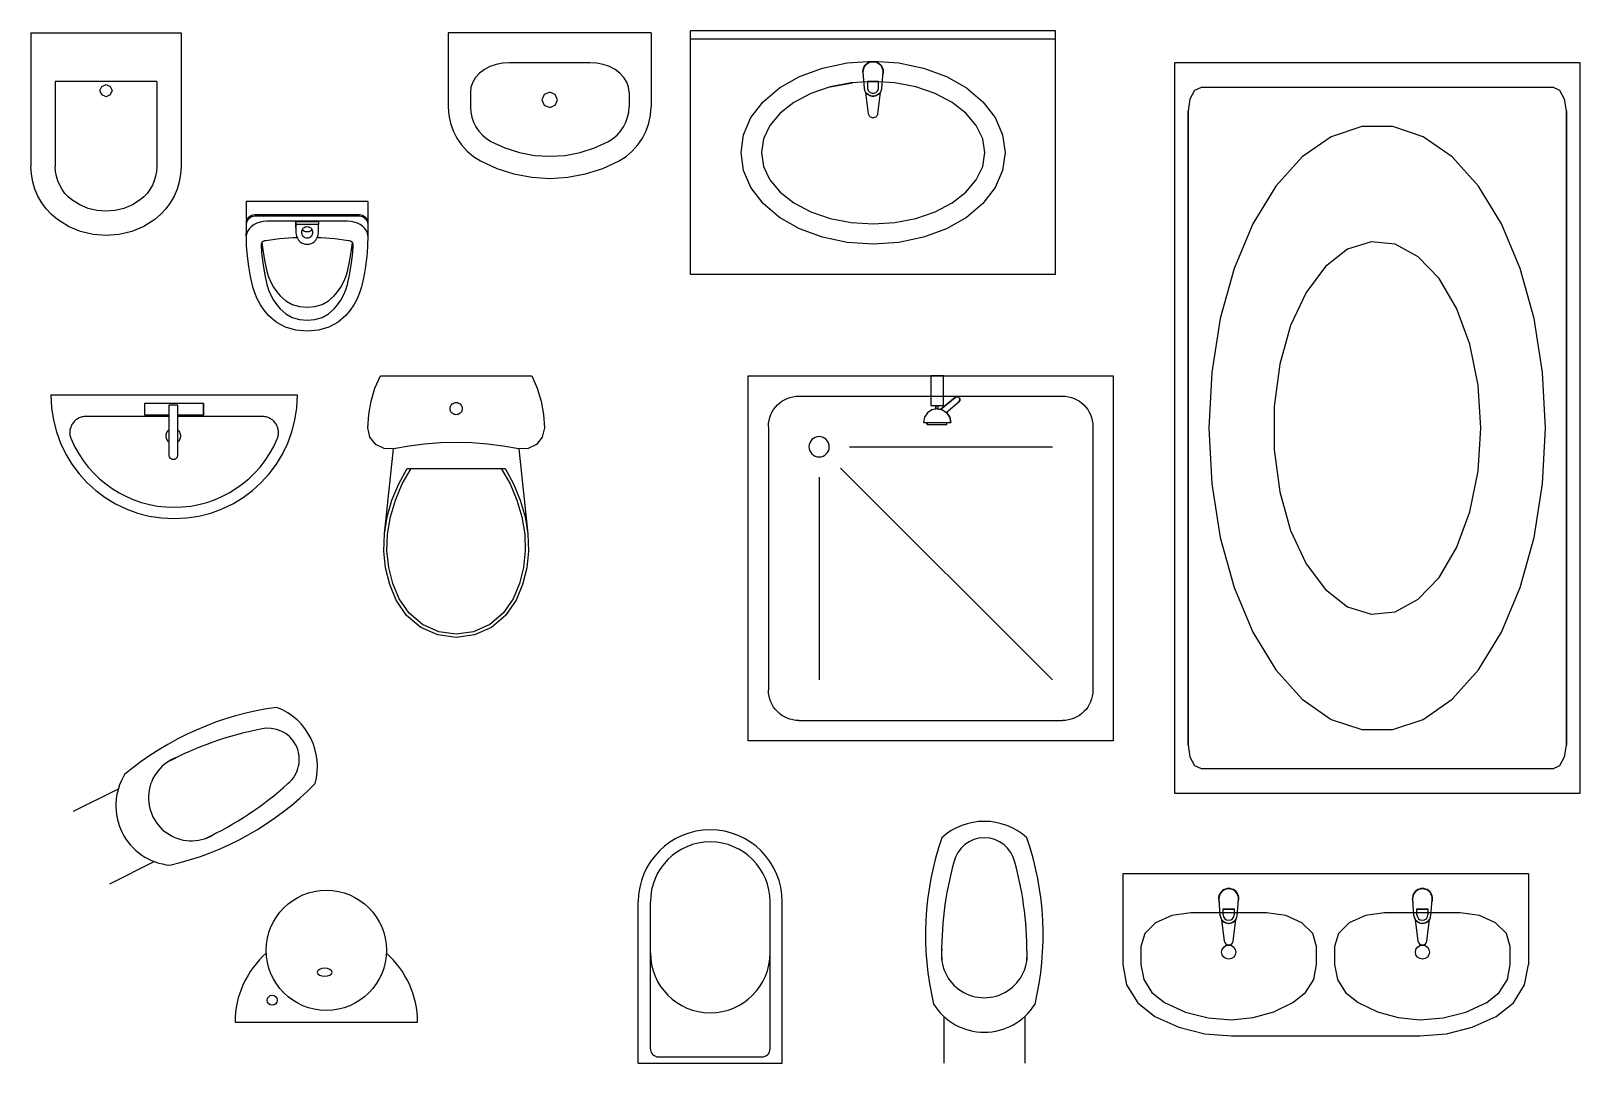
# Model space of a CAD drawing. Header units: millimetres. Extents: x -4763 to 645, y -25 to 217.
# Drawn here: x -56.376 to -52.557, y 18.131 to 20.675 of the extents above; entities that cross this region are included whole.
import ezdxf

# ---------------------------------------------------------------- set-up
doc = ezdxf.new("R2010")
doc.units = ezdxf.units.MM
doc.header["$LTSCALE"] = 0.5
doc.linetypes.add('DASHED', pattern=[15, 12, -3])
doc.layers.add('MEBEL', color=7, linetype='DASHED')

msp = doc.modelspace()

# ---------------------------------------------------------------- linework, layer by layer
at = {"layer": 'MEBEL', "linetype": 'ByBlock'}
for p, q in [((-56.37584, 20.67047), (-56.37584, 20.34047)), ((-56.37584, 20.67047), (-56.00577, 20.67047)), ((-56.00577, 20.67047), (-56.00577, 20.34047)), ((-55.34689, 20.67047), (-55.34689, 20.48785)), ((-54.84689, 20.67047), (-55.34689, 20.67047)), ((-54.84689, 20.67047), (-54.84689, 20.48785)), ((-55.24423, 20.58717), (-55.25803, 20.57992)), ((-55.22896, 20.59251), (-55.24423, 20.58717)), ((-55.21269, 20.59578), (-55.22896, 20.59251)), ((-55.19591, 20.59688), (-55.21269, 20.59578)), ((-55.19591, 20.59691), (-55.19591, 20.59688)), ((-54.99787, 20.59688), (-55.19591, 20.59688)), ((-54.99787, 20.59691), (-54.99787, 20.59688)), ((-54.98109, 20.59578), (-54.99787, 20.59688)), ((-54.96482, 20.59251), (-54.98109, 20.59578)), ((-54.94955, 20.58717), (-54.96482, 20.59251)), ((-54.93575, 20.57992), (-54.94955, 20.58717)), ((-56.31582, 20.55047), (-56.31582, 20.34047)), ((-56.06579, 20.55047), (-56.31582, 20.55047)), ((-56.06579, 20.55047), (-56.06579, 20.34047)), ((-55.28672, 20.54917), (-55.29108, 20.53697)), ((-55.2796, 20.56063), (-55.28672, 20.54917)), ((-55.26994, 20.57098), (-55.2796, 20.56063)), ((-55.25803, 20.57992), (-55.26994, 20.57098)), ((-54.92384, 20.57098), (-54.93575, 20.57992)), ((-54.91418, 20.56063), (-54.92384, 20.57098)), ((-54.90706, 20.54917), (-54.91418, 20.56063)), ((-54.9027, 20.53697), (-54.90706, 20.54917)), ((-56.20581, 20.52797), (-56.20141, 20.53857)), ((-56.20141, 20.51736), (-56.20581, 20.52797)), ((-56.20141, 20.53857), (-56.1908, 20.54297)), ((-56.1908, 20.51297), (-56.20141, 20.51736)), ((-56.1908, 20.54297), (-56.1802, 20.53857)), ((-56.1802, 20.51736), (-56.1908, 20.51297)), ((-56.1802, 20.53857), (-56.1758, 20.52797)), ((-56.1758, 20.52797), (-56.1802, 20.51736)), ((-55.29108, 20.53697), (-55.29255, 20.52438)), ((-55.29255, 20.52438), (-55.29255, 20.48785)), ((-55.11034, 20.51881), (-55.11591, 20.50535)), ((-55.09689, 20.52438), (-55.11034, 20.51881)), ((-55.08344, 20.51881), (-55.09689, 20.52438)), ((-55.07787, 20.50535), (-55.08344, 20.51881)), ((-54.90123, 20.52438), (-54.9027, 20.53697)), ((-54.90123, 20.52438), (-54.90123, 20.48785)), ((-55.34689, 20.48785), (-55.34554, 20.46765)), ((-55.29255, 20.48785), (-55.29168, 20.47493)), ((-55.29168, 20.47493), (-55.28909, 20.46223)), ((-55.11591, 20.50535), (-55.11034, 20.4919)), ((-55.11034, 20.4919), (-55.09689, 20.48633)), ((-55.09689, 20.48633), (-55.08344, 20.4919)), ((-55.08344, 20.4919), (-55.07787, 20.50535)), ((-54.90469, 20.46223), (-54.9021, 20.47493)), ((-54.9021, 20.47493), (-54.90123, 20.48785)), ((-54.84824, 20.46765), (-54.84688, 20.48785)), ((-55.34554, 20.46765), (-55.34149, 20.44781)), ((-55.34149, 20.44781), (-55.33482, 20.4287)), ((-55.28909, 20.46223), (-55.28482, 20.44999)), ((-55.28482, 20.44999), (-55.27895, 20.43844)), ((-55.27895, 20.43844), (-55.27159, 20.42777)), ((-54.92219, 20.42777), (-54.91483, 20.43844)), ((-54.91483, 20.43844), (-54.90896, 20.44999)), ((-54.90896, 20.44999), (-54.90469, 20.46223)), ((-54.85896, 20.4287), (-54.85229, 20.44781)), ((-54.85229, 20.44781), (-54.84824, 20.46765)), ((-55.33482, 20.4287), (-55.32565, 20.41064)), ((-55.32565, 20.41064), (-55.31415, 20.39398)), ((-55.27159, 20.42777), (-55.26287, 20.41819)), ((-55.26287, 20.41819), (-55.25295, 20.40986)), ((-55.25295, 20.40986), (-55.242, 20.40293)), ((-55.242, 20.40293), (-55.20772, 20.38701)), ((-54.98606, 20.38701), (-54.95178, 20.40293)), ((-54.95178, 20.40293), (-54.94083, 20.40986)), ((-54.94083, 20.40986), (-54.93091, 20.41819)), ((-54.93091, 20.41819), (-54.92219, 20.42777)), ((-54.87962, 20.39398), (-54.86813, 20.41064)), ((-54.86813, 20.41064), (-54.85896, 20.4287)), ((-55.31415, 20.39398), (-55.30053, 20.379)), ((-55.30053, 20.379), (-55.28502, 20.36598)), ((-55.28502, 20.36598), (-55.26791, 20.35516)), ((-55.20772, 20.38701), (-55.17174, 20.37546)), ((-55.17174, 20.37546), (-55.13461, 20.36846)), ((-55.13461, 20.36846), (-55.09689, 20.36611)), ((-55.09689, 20.36611), (-55.05917, 20.36846)), ((-55.05917, 20.36846), (-55.02204, 20.37546)), ((-55.02204, 20.37546), (-54.98606, 20.38701)), ((-54.92587, 20.35516), (-54.90876, 20.36598)), ((-54.90876, 20.36598), (-54.89325, 20.379)), ((-54.89325, 20.379), (-54.87962, 20.39398)), ((-56.37473, 20.32167), (-56.37582, 20.34047)), ((-56.37147, 20.30313), (-56.37473, 20.32167)), ((-56.31513, 20.32861), (-56.31582, 20.34047)), ((-56.31307, 20.31692), (-56.31513, 20.32861)), ((-56.06648, 20.32861), (-56.06853, 20.31692)), ((-56.06579, 20.34047), (-56.06648, 20.32861)), ((-56.00688, 20.32167), (-56.01013, 20.30313)), ((-56.00579, 20.34047), (-56.00688, 20.32167)), ((-55.26791, 20.35516), (-55.22751, 20.33639)), ((-55.22751, 20.33639), (-55.18511, 20.32278)), ((-55.18511, 20.32278), (-55.14134, 20.31453)), ((-55.05244, 20.31453), (-55.00867, 20.32278)), ((-55.00867, 20.32278), (-54.96626, 20.33639)), ((-54.96626, 20.33639), (-54.92587, 20.35516)), ((-56.36609, 20.28509), (-56.37147, 20.30313)), ((-56.35866, 20.26779), (-56.36609, 20.28509)), ((-56.30968, 20.30554), (-56.31307, 20.31692)), ((-56.30499, 20.29463), (-56.30968, 20.30554)), ((-56.29908, 20.28433), (-56.30499, 20.29463)), ((-56.29201, 20.27479), (-56.29908, 20.28433)), ((-56.08253, 20.28433), (-56.0896, 20.27479)), ((-56.07661, 20.29463), (-56.08253, 20.28433)), ((-56.07193, 20.30554), (-56.07661, 20.29463)), ((-56.06853, 20.31692), (-56.07193, 20.30554)), ((-56.01551, 20.28509), (-56.02294, 20.26779)), ((-56.01013, 20.30313), (-56.01551, 20.28509)), ((-55.14134, 20.31453), (-55.09689, 20.31176)), ((-55.09689, 20.31176), (-55.05244, 20.31453)), ((-56.34928, 20.25147), (-56.35866, 20.26779)), ((-56.33808, 20.23635), (-56.34928, 20.25147)), ((-56.28388, 20.26613), (-56.29201, 20.27479)), ((-56.27481, 20.25847), (-56.28388, 20.26613)), ((-56.25579, 20.24646), (-56.27481, 20.25847)), ((-56.23508, 20.23765), (-56.25579, 20.24646)), ((-56.12582, 20.24646), (-56.14653, 20.23765)), ((-56.1068, 20.25847), (-56.12582, 20.24646)), ((-56.09772, 20.26613), (-56.1068, 20.25847)), ((-56.0896, 20.27479), (-56.09772, 20.26613)), ((-56.03233, 20.25147), (-56.04353, 20.23635)), ((-56.02294, 20.26779), (-56.03233, 20.25147)), ((-55.84492, 20.25457), (-55.84492, 20.21256)), ((-55.54495, 20.25457), (-55.84492, 20.25457)), ((-55.54495, 20.25457), (-55.54495, 20.23152)), ((-56.3252, 20.22262), (-56.33808, 20.23635)), ((-56.31082, 20.21047), (-56.3252, 20.22262)), ((-56.28363, 20.19331), (-56.31082, 20.21047)), ((-56.21323, 20.23227), (-56.23508, 20.23765)), ((-56.1908, 20.23047), (-56.21323, 20.23227)), ((-56.16838, 20.23227), (-56.1908, 20.23047)), ((-56.14653, 20.23765), (-56.16838, 20.23227)), ((-56.07079, 20.21047), (-56.09797, 20.19331)), ((-56.05641, 20.22262), (-56.07079, 20.21047)), ((-56.04353, 20.23635), (-56.05641, 20.22262)), ((-55.84479, 20.21256), (-55.84492, 20.20501)), ((-55.84492, 20.20927), (-55.84492, 20.20501)), ((-55.84492, 20.20501), (-55.84492, 20.17295)), ((-55.84448, 20.20203), (-55.84343, 20.20629)), ((-55.84448, 20.20203), (-55.84343, 20.20629)), ((-55.84343, 20.20629), (-55.84276, 20.20947)), ((-55.84343, 20.20629), (-55.84276, 20.20947)), ((-55.84343, 20.20309), (-55.84276, 20.20627)), ((-55.84276, 20.20947), (-55.83832, 20.21634)), ((-55.84276, 20.20947), (-55.83832, 20.21634)), ((-55.84276, 20.20627), (-55.83832, 20.21314)), ((-55.83832, 20.21634), (-55.83183, 20.22091)), ((-55.83832, 20.21634), (-55.83183, 20.22091)), ((-55.83832, 20.21314), (-55.83183, 20.21771)), ((-55.83183, 20.22091), (-55.82422, 20.22251)), ((-55.83183, 20.22091), (-55.82422, 20.22251)), ((-55.83183, 20.21771), (-55.82422, 20.21931)), ((-55.82422, 20.22251), (-55.56564, 20.22251)), ((-55.82422, 20.22251), (-55.56564, 20.22251)), ((-55.82422, 20.21931), (-55.56564, 20.21931)), ((-55.81096, 20.20408), (-55.81873, 20.20143)), ((-55.80273, 20.2057), (-55.81096, 20.20408)), ((-55.79426, 20.20624), (-55.80273, 20.2057)), ((-55.59553, 20.20624), (-55.79426, 20.20624)), ((-55.72257, 20.19077), (-55.72257, 20.20508)), ((-55.72257, 20.20508), (-55.66722, 20.20508)), ((-55.72257, 20.20508), (-55.72257, 20.19837)), ((-55.66722, 20.20508), (-55.66722, 20.19837)), ((-55.58707, 20.20569), (-55.59553, 20.20624)), ((-55.57884, 20.20407), (-55.58707, 20.20569)), ((-55.57108, 20.20142), (-55.57884, 20.20407)), ((-55.56564, 20.22251), (-55.55803, 20.22091)), ((-55.56564, 20.22251), (-55.55803, 20.22091)), ((-55.56564, 20.21931), (-55.55803, 20.21771)), ((-55.55803, 20.22091), (-55.55154, 20.21634)), ((-55.55803, 20.22091), (-55.55154, 20.21634)), ((-55.55803, 20.21771), (-55.55154, 20.21314)), ((-55.55154, 20.21634), (-55.54711, 20.20947)), ((-55.55154, 20.21634), (-55.54711, 20.20947)), ((-55.55154, 20.21314), (-55.54711, 20.20627)), ((-55.54711, 20.20947), (-55.54643, 20.20629)), ((-55.54711, 20.20947), (-55.54643, 20.20629)), ((-55.54711, 20.20627), (-55.54643, 20.20309)), ((-55.54643, 20.20629), (-55.54538, 20.20203)), ((-55.54643, 20.20629), (-55.54538, 20.20203)), ((-55.54495, 20.23152), (-55.54495, 20.20927)), ((-55.54495, 20.20927), (-55.54495, 20.20501)), ((-55.54495, 20.20501), (-55.54495, 20.17298)), ((-56.25406, 20.18073), (-56.28363, 20.19331)), ((-56.22284, 20.17305), (-56.25406, 20.18073)), ((-56.1908, 20.17047), (-56.22284, 20.17305)), ((-56.15876, 20.17305), (-56.1908, 20.17047)), ((-56.12755, 20.18073), (-56.15876, 20.17305)), ((-56.09797, 20.19331), (-56.12755, 20.18073)), ((-55.84492, 20.17295), (-55.84479, 20.1805)), ((-55.84492, 20.17295), (-55.84479, 20.1805)), ((-55.84492, 20.16975), (-55.84479, 20.17729)), ((-55.84369, 20.17619), (-55.84492, 20.16975)), ((-55.84492, 20.17295), (-55.84492, 20.16975)), ((-55.84413, 20.14602), (-55.84483, 20.17017)), ((-55.84479, 20.1805), (-55.84448, 20.20203)), ((-55.84479, 20.1805), (-55.84448, 20.20203)), ((-55.84479, 20.17729), (-55.84448, 20.19882)), ((-55.84448, 20.19882), (-55.84343, 20.20309)), ((-55.84107, 20.18239), (-55.84369, 20.17619)), ((-55.83714, 20.18817), (-55.84107, 20.18239)), ((-55.832, 20.19336), (-55.83714, 20.18817)), ((-55.82581, 20.19782), (-55.832, 20.19336)), ((-55.81873, 20.20143), (-55.82581, 20.19782)), ((-55.72257, 20.19837), (-55.72257, 20.17856)), ((-55.66722, 20.19837), (-55.72257, 20.19837)), ((-55.72257, 20.19077), (-55.72257, 20.17856)), ((-55.72257, 20.17856), (-55.72215, 20.17346)), ((-55.72215, 20.17346), (-55.7209, 20.16851)), ((-55.7209, 20.16851), (-55.71886, 20.16387)), ((-55.70835, 20.17856), (-55.70814, 20.18103)), ((-55.70814, 20.17608), (-55.70835, 20.17856)), ((-55.70814, 20.18103), (-55.70753, 20.18344)), ((-55.70753, 20.17367), (-55.70814, 20.17608)), ((-55.70753, 20.18344), (-55.70654, 20.18569)), ((-55.70654, 20.17142), (-55.70753, 20.17367)), ((-55.70656, 20.18565), (-55.70654, 20.18562)), ((-55.70654, 20.18569), (-55.7052, 20.18773)), ((-55.70654, 20.18562), (-55.7052, 20.18415)), ((-55.7052, 20.16938), (-55.70654, 20.17142)), ((-55.7052, 20.18773), (-55.70354, 20.18949)), ((-55.7052, 20.18415), (-55.70354, 20.18288)), ((-55.70354, 20.16762), (-55.7052, 20.16938)), ((-55.70354, 20.18949), (-55.70162, 20.19092)), ((-55.70354, 20.18288), (-55.70162, 20.18185)), ((-55.70162, 20.16619), (-55.70354, 20.16762)), ((-55.70162, 20.19092), (-55.69949, 20.19197)), ((-55.70162, 20.18185), (-55.6995, 20.18109)), ((-55.6995, 20.16514), (-55.70162, 20.16619)), ((-55.6995, 20.18109), (-55.69723, 20.18062)), ((-55.69949, 20.19197), (-55.69723, 20.19261)), ((-55.69723, 20.19261), (-55.69489, 20.19283)), ((-55.69723, 20.18062), (-55.69489, 20.18046)), ((-55.69489, 20.19283), (-55.69256, 20.19261)), ((-55.69489, 20.18046), (-55.69256, 20.18062)), ((-55.69256, 20.19261), (-55.6903, 20.19197)), ((-55.69256, 20.18062), (-55.69029, 20.18109)), ((-55.6903, 20.19197), (-55.68817, 20.19092)), ((-55.69029, 20.18109), (-55.68817, 20.18185)), ((-55.68817, 20.16619), (-55.69029, 20.16514)), ((-55.68817, 20.19092), (-55.68625, 20.18949)), ((-55.68817, 20.18185), (-55.68625, 20.18288)), ((-55.68625, 20.16762), (-55.68817, 20.16619)), ((-55.68625, 20.18949), (-55.68459, 20.18773)), ((-55.68625, 20.18288), (-55.68459, 20.18415)), ((-55.68459, 20.16938), (-55.68625, 20.16762)), ((-55.68459, 20.18773), (-55.68325, 20.18569)), ((-55.68459, 20.18415), (-55.68325, 20.18562)), ((-55.68325, 20.17142), (-55.68459, 20.16938)), ((-55.68325, 20.18569), (-55.68226, 20.18344)), ((-55.68325, 20.18562), (-55.68323, 20.18565)), ((-55.68226, 20.17367), (-55.68325, 20.17142)), ((-55.68226, 20.18344), (-55.68165, 20.18103)), ((-55.68165, 20.17608), (-55.68226, 20.17367)), ((-55.68165, 20.18103), (-55.68145, 20.17856)), ((-55.68145, 20.17856), (-55.68165, 20.17608)), ((-55.67093, 20.16387), (-55.66889, 20.16851)), ((-55.66889, 20.16851), (-55.66764, 20.17346)), ((-55.66764, 20.17346), (-55.66722, 20.17856)), ((-55.66722, 20.17856), (-55.66722, 20.19837)), ((-55.56401, 20.19781), (-55.57108, 20.20142)), ((-55.55783, 20.19335), (-55.56401, 20.19781)), ((-55.5527, 20.18816), (-55.55783, 20.19335)), ((-55.54878, 20.18239), (-55.5527, 20.18816)), ((-55.54617, 20.17619), (-55.54878, 20.18239)), ((-55.54643, 20.20309), (-55.54538, 20.19882)), ((-55.54495, 20.16975), (-55.54617, 20.17619)), ((-55.54503, 20.17018), (-55.54573, 20.14602)), ((-55.54538, 20.20203), (-55.54507, 20.1805)), ((-55.54538, 20.20203), (-55.54507, 20.1805)), ((-55.54538, 20.19882), (-55.54507, 20.17729)), ((-55.54507, 20.1805), (-55.54495, 20.17295)), ((-55.54507, 20.17729), (-55.54495, 20.16975)), ((-55.54495, 20.17295), (-55.54495, 20.16975)), ((-55.84278, 20.12797), (-55.84413, 20.14602)), ((-55.84213, 20.11965), (-55.84278, 20.12797)), ((-55.80837, 20.14963), (-55.80868, 20.1471)), ((-55.80868, 20.1471), (-55.80737, 20.12957)), ((-55.8073, 20.15204), (-55.80837, 20.14963)), ((-55.80737, 20.12957), (-55.80676, 20.1218)), ((-55.80554, 20.1542), (-55.8073, 20.15204)), ((-55.80663, 20.15286), (-55.80367, 20.12966)), ((-55.80318, 20.15599), (-55.80554, 20.1542)), ((-55.80367, 20.12966), (-55.79941, 20.10557)), ((-55.80034, 20.15731), (-55.80318, 20.15599)), ((-55.79719, 20.1581), (-55.80034, 20.15731)), ((-55.76335, 20.16242), (-55.79719, 20.1581)), ((-55.72922, 20.16502), (-55.76335, 20.16242)), ((-55.71947, 20.16527), (-55.72922, 20.16502)), ((-55.71886, 20.16387), (-55.71609, 20.15967)), ((-55.71609, 20.15967), (-55.71268, 20.15605)), ((-55.71268, 20.15605), (-55.70873, 20.15312)), ((-55.70873, 20.15312), (-55.70436, 20.15095)), ((-55.70436, 20.15095), (-55.6997, 20.14963)), ((-55.6997, 20.14963), (-55.69489, 20.14918)), ((-55.69723, 20.1645), (-55.6995, 20.16514)), ((-55.69489, 20.16428), (-55.69723, 20.1645)), ((-55.69256, 20.1645), (-55.69489, 20.16428)), ((-55.69489, 20.14918), (-55.69009, 20.14963)), ((-55.69029, 20.16514), (-55.69256, 20.1645)), ((-55.69009, 20.14963), (-55.68543, 20.15095)), ((-55.68543, 20.15095), (-55.68106, 20.15312)), ((-55.68106, 20.15312), (-55.67711, 20.15605)), ((-55.67711, 20.15605), (-55.6737, 20.15967)), ((-55.6737, 20.15967), (-55.67093, 20.16387)), ((-55.66065, 20.16502), (-55.67032, 20.16526)), ((-55.62651, 20.16242), (-55.66065, 20.16502)), ((-55.59268, 20.1581), (-55.62651, 20.16242)), ((-55.58952, 20.15731), (-55.59268, 20.1581)), ((-55.59045, 20.10557), (-55.5862, 20.12966)), ((-55.58668, 20.15599), (-55.58952, 20.15731)), ((-55.58432, 20.1542), (-55.58668, 20.15599)), ((-55.5862, 20.12966), (-55.58323, 20.15286)), ((-55.58256, 20.15204), (-55.58432, 20.1542)), ((-55.58311, 20.1218), (-55.58249, 20.12957)), ((-55.5815, 20.14963), (-55.58256, 20.15204)), ((-55.58249, 20.12957), (-55.58118, 20.1471)), ((-55.58118, 20.1471), (-55.5815, 20.14963)), ((-55.54708, 20.12797), (-55.54774, 20.11965)), ((-55.54573, 20.14602), (-55.54708, 20.12797)), ((-55.83891, 20.09446), (-55.84213, 20.11965)), ((-55.83448, 20.06937), (-55.83891, 20.09446)), ((-55.80676, 20.1218), (-55.80367, 20.0976)), ((-55.80367, 20.0976), (-55.79941, 20.07351)), ((-55.79941, 20.10557), (-55.79407, 20.08193)), ((-55.59579, 20.08193), (-55.59045, 20.10557)), ((-55.59045, 20.07351), (-55.5862, 20.0976)), ((-55.5862, 20.0976), (-55.58311, 20.1218)), ((-55.55096, 20.09446), (-55.55538, 20.06937)), ((-55.54774, 20.11965), (-55.55096, 20.09446)), ((-55.82885, 20.04443), (-55.83448, 20.06937)), ((-55.79941, 20.07351), (-55.79407, 20.04987)), ((-55.79407, 20.08193), (-55.79, 20.06867)), ((-55.79, 20.06867), (-55.78466, 20.05601)), ((-55.78466, 20.05601), (-55.77799, 20.04376)), ((-55.61187, 20.04376), (-55.6052, 20.05601)), ((-55.6052, 20.05601), (-55.59986, 20.06867)), ((-55.59986, 20.06867), (-55.59579, 20.08193)), ((-55.59579, 20.04987), (-55.59045, 20.07351)), ((-55.55538, 20.06937), (-55.56102, 20.04443)), ((-55.8242, 20.0293), (-55.82885, 20.04443)), ((-55.81796, 20.01452), (-55.8242, 20.0293)), ((-55.81016, 20.00019), (-55.81796, 20.01452)), ((-55.79407, 20.04987), (-55.79, 20.03661)), ((-55.79, 20.03661), (-55.78466, 20.02395)), ((-55.78466, 20.02395), (-55.77799, 20.0117)), ((-55.77799, 20.04376), (-55.77004, 20.032)), ((-55.77004, 20.032), (-55.7616, 20.0217)), ((-55.7616, 20.0217), (-55.74773, 20.00961)), ((-55.64213, 20.00961), (-55.62826, 20.0217)), ((-55.62826, 20.0217), (-55.61982, 20.032)), ((-55.61982, 20.032), (-55.61187, 20.04376)), ((-55.61187, 20.0117), (-55.6052, 20.02395)), ((-55.6052, 20.02395), (-55.59986, 20.03661)), ((-55.59986, 20.03661), (-55.59579, 20.04987)), ((-55.5719, 20.01452), (-55.5797, 20.00019)), ((-55.56566, 20.0293), (-55.5719, 20.01452)), ((-55.56102, 20.04443), (-55.56566, 20.0293)), ((-55.80086, 19.98643), (-55.81016, 20.00019)), ((-55.79013, 19.97333), (-55.80086, 19.98643)), ((-55.77799, 20.0117), (-55.77004, 19.99994)), ((-55.77004, 19.99994), (-55.7616, 19.98964)), ((-55.7616, 19.98964), (-55.74773, 19.97755)), ((-55.74773, 20.00961), (-55.73183, 20.00111)), ((-55.74773, 19.97755), (-55.73183, 19.96905)), ((-55.73183, 20.00111), (-55.71389, 19.99583)), ((-55.71389, 19.99583), (-55.69493, 19.99404)), ((-55.69493, 19.99404), (-55.67597, 19.99583)), ((-55.67597, 19.99583), (-55.65804, 20.00111)), ((-55.65804, 20.00111), (-55.64213, 20.00961)), ((-55.65804, 19.96905), (-55.64213, 19.97755)), ((-55.64213, 19.97755), (-55.62826, 19.98964)), ((-55.62826, 19.98964), (-55.61982, 19.99994)), ((-55.61982, 19.99994), (-55.61187, 20.0117)), ((-55.589, 19.98643), (-55.59974, 19.97333)), ((-55.5797, 20.00019), (-55.589, 19.98643)), ((-55.77154, 19.95713), (-55.79013, 19.97333)), ((-55.74858, 19.94485), (-55.77154, 19.95713)), ((-55.72254, 19.93719), (-55.74858, 19.94485)), ((-55.73183, 19.96905), (-55.71389, 19.96377)), ((-55.69493, 19.93459), (-55.72254, 19.93719)), ((-55.71389, 19.96377), (-55.69493, 19.96198)), ((-55.69493, 19.96198), (-55.67597, 19.96377)), ((-55.66732, 19.93719), (-55.69493, 19.93459)), ((-55.67597, 19.96377), (-55.65804, 19.96905)), ((-55.64129, 19.94485), (-55.66732, 19.93719)), ((-55.61832, 19.95713), (-55.64129, 19.94485)), ((-55.59974, 19.97333), (-55.61832, 19.95713)), ((-55.52766, 19.79438), (-55.51435, 19.82493)), ((-55.51435, 19.82493), (-55.14081, 19.82493)), ((-55.14081, 19.82493), (-55.12751, 19.79438)), ((-54.6076, 18.92493), (-54.60758, 19.82493)), ((-54.60758, 19.82493), (-53.70758, 19.82492)), ((-53.70758, 19.82492), (-53.7076, 18.92492)), ((-55.53729, 19.76249), (-55.52766, 19.79438)), ((-55.12751, 19.79438), (-55.11787, 19.76249)), ((-55.54313, 19.72968), (-55.53729, 19.76249)), ((-55.34258, 19.74393), (-55.34235, 19.74654)), ((-55.34235, 19.74654), (-55.34168, 19.74906)), ((-55.34168, 19.74906), (-55.34057, 19.75143)), ((-55.34057, 19.75143), (-55.33907, 19.75357)), ((-55.33907, 19.75357), (-55.33722, 19.75542)), ((-55.33722, 19.75542), (-55.33508, 19.75692)), ((-55.33508, 19.75692), (-55.33271, 19.75803)), ((-55.33271, 19.75803), (-55.33019, 19.7587)), ((-55.33019, 19.7587), (-55.32758, 19.75893)), ((-55.32758, 19.75893), (-55.32498, 19.7587)), ((-55.32498, 19.7587), (-55.32245, 19.75803)), ((-55.32245, 19.75803), (-55.32008, 19.75692)), ((-55.32008, 19.75692), (-55.31794, 19.75542)), ((-55.31794, 19.75542), (-55.31609, 19.75357)), ((-55.31609, 19.75357), (-55.31459, 19.75143)), ((-55.31459, 19.75143), (-55.31349, 19.74906)), ((-55.31349, 19.74906), (-55.31281, 19.74654)), ((-55.31281, 19.74654), (-55.31258, 19.74393)), ((-55.11787, 19.76249), (-55.11204, 19.72968)), ((-54.48258, 19.77493), (-53.83258, 19.77492)), ((-55.54508, 19.69642), (-55.54313, 19.72968)), ((-55.34235, 19.74133), (-55.34258, 19.74393)), ((-55.34168, 19.7388), (-55.34235, 19.74133)), ((-55.34057, 19.73643), (-55.34168, 19.7388)), ((-55.33907, 19.73429), (-55.34057, 19.73643)), ((-55.33722, 19.73244), (-55.33907, 19.73429)), ((-55.33508, 19.73094), (-55.33722, 19.73244)), ((-55.33271, 19.72984), (-55.33508, 19.73094)), ((-55.33019, 19.72916), (-55.33271, 19.72984)), ((-55.32758, 19.72893), (-55.33019, 19.72916)), ((-55.32498, 19.72916), (-55.32758, 19.72893)), ((-55.32245, 19.72984), (-55.32498, 19.72916)), ((-55.32008, 19.73094), (-55.32245, 19.72984)), ((-55.31794, 19.73244), (-55.32008, 19.73094)), ((-55.31609, 19.73429), (-55.31794, 19.73244)), ((-55.31459, 19.73643), (-55.31609, 19.73429)), ((-55.31349, 19.7388), (-55.31459, 19.73643)), ((-55.31281, 19.74133), (-55.31349, 19.7388)), ((-55.31258, 19.74393), (-55.31281, 19.74133)), ((-55.11204, 19.72968), (-55.11008, 19.69642)), ((-55.54001, 19.67391), (-55.54508, 19.69642)), ((-55.52579, 19.65574), (-55.54001, 19.67391)), ((-55.11515, 19.67391), (-55.12937, 19.65574)), ((-55.11008, 19.69642), (-55.11515, 19.67391)), ((-54.55758, 19.69993), (-54.5576, 19.04993)), ((-53.75758, 19.69992), (-53.7576, 19.04992)), ((-55.50515, 19.64542), (-55.52579, 19.65574)), ((-55.48208, 19.64493), (-55.50515, 19.64542)), ((-55.50458, 19.43493), (-55.48208, 19.64493)), ((-55.4438, 19.65172), (-55.48208, 19.64493)), ((-55.40522, 19.65657), (-55.4438, 19.65172)), ((-55.36645, 19.65949), (-55.40522, 19.65657)), ((-55.32758, 19.66047), (-55.36645, 19.65949)), ((-55.28871, 19.65949), (-55.32758, 19.66047)), ((-55.24994, 19.65657), (-55.28871, 19.65949)), ((-55.21137, 19.65172), (-55.24994, 19.65657)), ((-55.17308, 19.64493), (-55.21137, 19.65172)), ((-55.15001, 19.64542), (-55.17308, 19.64493)), ((-55.17308, 19.64493), (-55.15058, 19.43493)), ((-55.12937, 19.65574), (-55.15001, 19.64542)), ((-54.35759, 19.64993), (-53.85759, 19.64992)), ((-55.46922, 19.5584), (-55.44828, 19.59596)), ((-55.46038, 19.55835), (-55.43882, 19.59596)), ((-55.44828, 19.59596), (-55.20688, 19.59596)), ((-55.21635, 19.59596), (-55.19478, 19.55835)), ((-55.20688, 19.59596), (-55.18594, 19.5584)), ((-54.37955, 19.5969), (-53.8576, 19.07492)), ((-55.48572, 19.51869), (-55.46922, 19.5584)), ((-55.47736, 19.51846), (-55.46038, 19.55835)), ((-55.19478, 19.55835), (-55.1778, 19.51846)), ((-55.18594, 19.5584), (-55.16945, 19.51869)), ((-54.43259, 19.57493), (-54.4326, 19.07493)), ((-55.49756, 19.47735), (-55.48572, 19.51869)), ((-55.48951, 19.47684), (-55.47736, 19.51846)), ((-55.1778, 19.51846), (-55.16565, 19.47684)), ((-55.16945, 19.51869), (-55.15761, 19.47735)), ((-55.50458, 19.43493), (-55.49756, 19.47735)), ((-55.49667, 19.43408), (-55.48951, 19.47684)), ((-55.16565, 19.47684), (-55.15849, 19.43408)), ((-55.15761, 19.47735), (-55.15058, 19.43493)), ((-55.50609, 19.39296), (-55.50458, 19.43493)), ((-55.49814, 19.39324), (-55.49667, 19.43408)), ((-55.15849, 19.43408), (-55.15703, 19.39324)), ((-55.15058, 19.43493), (-55.14908, 19.39296)), ((-55.50165, 19.3512), (-55.50609, 19.39296)), ((-55.49382, 19.3526), (-55.49814, 19.39324)), ((-55.15703, 19.39324), (-55.16135, 19.3526)), ((-55.14908, 19.39296), (-55.15352, 19.3512)), ((-55.49135, 19.31048), (-55.50165, 19.3512)), ((-55.4838, 19.31297), (-55.49382, 19.3526)), ((-55.16135, 19.3526), (-55.17137, 19.31297)), ((-55.15352, 19.3512), (-55.16381, 19.31048)), ((-55.47541, 19.27163), (-55.49135, 19.31048)), ((-55.46828, 19.27516), (-55.4838, 19.31297)), ((-55.17137, 19.31297), (-55.18689, 19.27516)), ((-55.16381, 19.31048), (-55.17976, 19.27163)), ((-55.44966, 19.23392), (-55.47541, 19.27163)), ((-55.44377, 19.23928), (-55.46828, 19.27516)), ((-55.18689, 19.27516), (-55.21139, 19.23928)), ((-55.17976, 19.27163), (-55.20551, 19.23392)), ((-55.41456, 19.20472), (-55.44966, 19.23392)), ((-55.41037, 19.21148), (-55.44377, 19.23928)), ((-55.37062, 19.1939), (-55.41037, 19.21148)), ((-55.2448, 19.21148), (-55.28454, 19.1939)), ((-55.21139, 19.23928), (-55.2448, 19.21148)), ((-55.20551, 19.23392), (-55.2406, 19.20472)), ((-55.3728, 19.18625), (-55.41456, 19.20472)), ((-55.32758, 19.17993), (-55.3728, 19.18625)), ((-55.32758, 19.18789), (-55.37062, 19.1939)), ((-55.28454, 19.1939), (-55.32758, 19.18789)), ((-55.28236, 19.18625), (-55.32758, 19.17993)), ((-55.2406, 19.20472), (-55.28236, 19.18625)), ((-54.4826, 18.97493), (-53.8326, 18.97492)), ((-53.7076, 18.92492), (-54.6076, 18.92493))]:
    msp.add_line(p, q, dxfattribs=at)
at = {"layer": 'MEBEL', "linetype": 'Continuous'}
for p, q in [((-53.84973, 20.67509), (-54.74973, 20.67509)), ((-54.74973, 20.07509), (-54.74973, 20.67509)), ((-53.84973, 20.67509), (-54.74973, 20.67509)), ((-54.74973, 20.07509), (-54.74973, 20.67509)), ((-53.84973, 20.07509), (-53.84973, 20.67509)), ((-53.84973, 20.07509), (-53.84973, 20.67509)), ((-53.84973, 20.65509), (-54.74973, 20.65509)), ((-53.84973, 20.65509), (-54.74973, 20.65509)), ((-54.4244, 20.58347), (-54.36328, 20.5963)), ((-54.36328, 20.5963), (-54.29973, 20.60064)), ((-54.32322, 20.58365), (-54.32138, 20.58759)), ((-54.32266, 20.58262), (-54.32102, 20.5866)), ((-54.32138, 20.58759), (-54.31888, 20.59116)), ((-54.32102, 20.5866), (-54.31867, 20.59023)), ((-54.31888, 20.59116), (-54.3158, 20.59425)), ((-54.31867, 20.59023), (-54.3157, 20.59337)), ((-54.3158, 20.59425), (-54.31223, 20.59675)), ((-54.3157, 20.59337), (-54.31219, 20.59593)), ((-54.31223, 20.59675), (-54.30828, 20.59859)), ((-54.31219, 20.59593), (-54.30827, 20.59783)), ((-54.30828, 20.59859), (-54.30407, 20.59971)), ((-54.30827, 20.59783), (-54.30407, 20.59899)), ((-54.30407, 20.59971), (-54.29973, 20.60009)), ((-54.30407, 20.59899), (-54.29973, 20.59938)), ((-54.29973, 20.60064), (-54.23617, 20.5963)), ((-54.29973, 20.60009), (-54.29539, 20.59971)), ((-54.29973, 20.59938), (-54.29538, 20.59899)), ((-54.29539, 20.59971), (-54.29118, 20.59859)), ((-54.29538, 20.59899), (-54.29118, 20.59783)), ((-54.29118, 20.59859), (-54.28723, 20.59675)), ((-54.29118, 20.59783), (-54.28726, 20.59593)), ((-54.28726, 20.59593), (-54.28376, 20.59337)), ((-54.28723, 20.59675), (-54.28366, 20.59425)), ((-54.28376, 20.59337), (-54.28078, 20.59023)), ((-54.28366, 20.59425), (-54.28058, 20.59116)), ((-54.28078, 20.59023), (-54.27843, 20.5866)), ((-54.28058, 20.59116), (-54.27808, 20.58759)), ((-54.27843, 20.5866), (-54.27679, 20.58262)), ((-54.27808, 20.58759), (-54.27623, 20.58365)), ((-54.23617, 20.5963), (-54.17505, 20.58347)), ((-53.55657, 20.59619), (-53.55657, 18.79619)), ((-52.55657, 20.59619), (-53.55657, 20.59619)), ((-52.55657, 20.59619), (-53.55657, 20.59619)), ((-52.55657, 18.79619), (-52.55657, 20.59619)), ((-54.53009, 20.53458), (-54.48072, 20.56263)), ((-54.48072, 20.56263), (-54.4244, 20.58347)), ((-54.29973, 20.55052), (-54.35351, 20.54715)), ((-54.32473, 20.57509), (-54.32435, 20.57944)), ((-54.32435, 20.57075), (-54.32473, 20.57509)), ((-54.32435, 20.57944), (-54.32322, 20.58365)), ((-54.32322, 20.56654), (-54.32435, 20.57075)), ((-54.32368, 20.57637), (-54.32356, 20.57716)), ((-54.32362, 20.57462), (-54.32368, 20.57637)), ((-54.32363, 20.57412), (-54.32354, 20.57841)), ((-54.32073, 20.53384), (-54.32363, 20.57412)), ((-54.32363, 20.57342), (-54.32363, 20.57412)), ((-54.32073, 20.53314), (-54.32363, 20.57342)), ((-54.32354, 20.57841), (-54.32266, 20.58262)), ((-54.32312, 20.56632), (-54.32322, 20.56654)), ((-54.31333, 20.55018), (-54.31333, 20.53531)), ((-54.28613, 20.55018), (-54.31333, 20.55018)), ((-54.28613, 20.54949), (-54.31333, 20.54949)), ((-54.24595, 20.54715), (-54.29973, 20.55052)), ((-54.28613, 20.53531), (-54.28613, 20.55018)), ((-54.27583, 20.57412), (-54.27873, 20.53384)), ((-54.27583, 20.57342), (-54.27873, 20.53314)), ((-54.27679, 20.58262), (-54.27592, 20.57841)), ((-54.27623, 20.56654), (-54.27634, 20.56632)), ((-54.27623, 20.58365), (-54.27511, 20.57944)), ((-54.27511, 20.57075), (-54.27623, 20.56654)), ((-54.27592, 20.57841), (-54.27583, 20.57412)), ((-54.27589, 20.57716), (-54.27578, 20.57637)), ((-54.27578, 20.57637), (-54.27584, 20.57462)), ((-54.27583, 20.57342), (-54.27583, 20.57412)), ((-54.27511, 20.57944), (-54.27473, 20.57509)), ((-54.27473, 20.57509), (-54.27511, 20.57075)), ((-54.17505, 20.58347), (-54.11873, 20.56263)), ((-54.11873, 20.56263), (-54.06936, 20.53458)), ((-53.54327, 20.57225), (-53.54327, 20.57224)), ((-54.5706, 20.5004), (-54.53009, 20.53458)), ((-54.45288, 20.52095), (-54.49465, 20.49914)), ((-54.40522, 20.53716), (-54.45288, 20.52095)), ((-54.40522, 20.53716), (-54.35005, 20.54736)), ((-54.35351, 20.54715), (-54.40522, 20.53716)), ((-54.32014, 20.53023), (-54.32073, 20.53384)), ((-54.32014, 20.52953), (-54.32073, 20.53314)), ((-54.31892, 20.52678), (-54.32014, 20.53023)), ((-54.31892, 20.52608), (-54.32014, 20.52953)), ((-54.3171, 20.52359), (-54.31892, 20.52678)), ((-54.3171, 20.5229), (-54.31892, 20.52608)), ((-54.31083, 20.47069), (-54.31744, 20.52349)), ((-54.31474, 20.52077), (-54.3171, 20.52359)), ((-54.31474, 20.52008), (-54.3171, 20.5229)), ((-54.31192, 20.5184), (-54.31474, 20.52077)), ((-54.31192, 20.51771), (-54.31474, 20.52008)), ((-54.31333, 20.53531), (-54.31312, 20.53299)), ((-54.31312, 20.53299), (-54.31251, 20.53073)), ((-54.31251, 20.53073), (-54.3115, 20.52862)), ((-54.30872, 20.51656), (-54.31192, 20.5184)), ((-54.30872, 20.51586), (-54.31192, 20.51771)), ((-54.3115, 20.52862), (-54.31014, 20.5267)), ((-54.31014, 20.5267), (-54.30847, 20.52505)), ((-54.30523, 20.51529), (-54.30872, 20.51656)), ((-54.30523, 20.5146), (-54.30872, 20.51586)), ((-54.30847, 20.52505), (-54.30653, 20.52371)), ((-54.30653, 20.52371), (-54.30438, 20.52273)), ((-54.30158, 20.51465), (-54.30523, 20.51529)), ((-54.30158, 20.51396), (-54.30523, 20.5146)), ((-54.30438, 20.52273), (-54.30209, 20.52212)), ((-54.30209, 20.52212), (-54.29973, 20.52192)), ((-54.29787, 20.51465), (-54.30158, 20.51465)), ((-54.29787, 20.51396), (-54.30158, 20.51396)), ((-54.29973, 20.52192), (-54.29737, 20.52212)), ((-54.29422, 20.51529), (-54.29787, 20.51465)), ((-54.29422, 20.5146), (-54.29787, 20.51396)), ((-54.29737, 20.52212), (-54.29508, 20.52273)), ((-54.29508, 20.52273), (-54.29293, 20.52371)), ((-54.29074, 20.51656), (-54.29422, 20.51529)), ((-54.29074, 20.51586), (-54.29422, 20.5146)), ((-54.29293, 20.52371), (-54.29098, 20.52505)), ((-54.29098, 20.52505), (-54.28931, 20.5267)), ((-54.28753, 20.5184), (-54.29074, 20.51656)), ((-54.28753, 20.51771), (-54.29074, 20.51586)), ((-54.28931, 20.5267), (-54.28795, 20.52862)), ((-54.28201, 20.52349), (-54.28863, 20.47069)), ((-54.28795, 20.52862), (-54.28695, 20.53073)), ((-54.28471, 20.52077), (-54.28753, 20.5184)), ((-54.28471, 20.52008), (-54.28753, 20.51771)), ((-54.28695, 20.53073), (-54.28633, 20.53299)), ((-54.28633, 20.53299), (-54.28613, 20.53531)), ((-54.28235, 20.52359), (-54.28471, 20.52077)), ((-54.28235, 20.5229), (-54.28471, 20.52008)), ((-54.28054, 20.52678), (-54.28235, 20.52359)), ((-54.28054, 20.52608), (-54.28235, 20.5229)), ((-54.27931, 20.53023), (-54.28054, 20.52678)), ((-54.27931, 20.52953), (-54.28054, 20.52608)), ((-54.27873, 20.53384), (-54.27931, 20.53023)), ((-54.27873, 20.53314), (-54.27931, 20.52953)), ((-54.19424, 20.53716), (-54.24595, 20.54715)), ((-54.14658, 20.52095), (-54.19424, 20.53716)), ((-54.1048, 20.49914), (-54.14658, 20.52095)), ((-54.06936, 20.53458), (-54.02885, 20.5004)), ((-53.50702, 20.52803), (-53.51871, 20.50699)), ((-53.49105, 20.53574), (-53.50702, 20.52803)), ((-52.62209, 20.53574), (-53.49105, 20.53574)), ((-52.60613, 20.52803), (-52.62209, 20.53574)), ((-52.59444, 20.50699), (-52.60613, 20.52803)), ((-54.60071, 20.46141), (-54.5706, 20.5004)), ((-54.52893, 20.47255), (-54.55441, 20.44223)), ((-54.49465, 20.49914), (-54.52893, 20.47255)), ((-54.07052, 20.47255), (-54.1048, 20.49914)), ((-54.04505, 20.44223), (-54.07052, 20.47255)), ((-54.02885, 20.5004), (-53.99874, 20.46141)), ((-53.51871, 20.50699), (-53.52299, 20.47825)), ((-53.52299, 20.47825), (-53.52299, 18.91413)), ((-53.52299, 20.47825), (-53.52299, 18.91413)), ((-53.52299, 18.91413), (-53.52299, 20.47825)), ((-52.59016, 20.47825), (-52.59444, 20.50699)), ((-52.59016, 18.91413), (-52.59016, 20.47825)), ((-52.59016, 18.91413), (-52.59016, 20.47825)), ((-52.59016, 20.47825), (-52.59016, 18.91413)), ((-54.61925, 20.4191), (-54.60071, 20.46141)), ((-54.55441, 20.44223), (-54.57009, 20.40932)), ((-54.3104, 20.46872), (-54.31083, 20.47069)), ((-54.30962, 20.46686), (-54.3104, 20.46872)), ((-54.30852, 20.46517), (-54.30962, 20.46686)), ((-54.30713, 20.4637), (-54.30852, 20.46517)), ((-54.3055, 20.4625), (-54.30713, 20.4637)), ((-54.30368, 20.46162), (-54.3055, 20.4625)), ((-54.30174, 20.46108), (-54.30368, 20.46162)), ((-54.29973, 20.4609), (-54.30174, 20.46108)), ((-54.29772, 20.46108), (-54.29973, 20.4609)), ((-54.29577, 20.46162), (-54.29772, 20.46108)), ((-54.29395, 20.4625), (-54.29577, 20.46162)), ((-54.29232, 20.4637), (-54.29395, 20.4625)), ((-54.29094, 20.46517), (-54.29232, 20.4637)), ((-54.28984, 20.46686), (-54.29094, 20.46517)), ((-54.28906, 20.46872), (-54.28984, 20.46686)), ((-54.28863, 20.47069), (-54.28906, 20.46872)), ((-54.02936, 20.40932), (-54.04505, 20.44223)), ((-53.99874, 20.46141), (-53.9802, 20.4191)), ((-53.09486, 20.43985), (-53.17012, 20.41452)), ((-53.01829, 20.43985), (-53.09486, 20.43985)), ((-52.94303, 20.41452), (-53.01829, 20.43985)), ((-54.62473, 20.37509), (-54.61925, 20.4191)), ((-54.57009, 20.40932), (-54.57473, 20.37509)), ((-54.02406, 20.37509), (-54.02936, 20.40932)), ((-53.9802, 20.4191), (-53.97394, 20.37509)), ((-53.17012, 20.41452), (-53.24152, 20.36474)), ((-52.87163, 20.36474), (-52.94303, 20.41452)), ((-54.61925, 20.33109), (-54.62473, 20.37509)), ((-54.57473, 20.37509), (-54.57009, 20.34087)), ((-54.02936, 20.34087), (-54.02406, 20.37509)), ((-53.97394, 20.37509), (-53.9802, 20.33109)), ((-53.24152, 20.36474), (-53.30662, 20.29218)), ((-52.80653, 20.29218), (-52.87163, 20.36474)), ((-54.60071, 20.28878), (-54.61925, 20.33109)), ((-54.57009, 20.34087), (-54.55441, 20.30796)), ((-54.04505, 20.30796), (-54.02936, 20.34087)), ((-53.9802, 20.33109), (-53.99874, 20.28878)), ((-54.5706, 20.24979), (-54.60071, 20.28878)), ((-54.55441, 20.30796), (-54.52893, 20.27764)), ((-54.07052, 20.27764), (-54.04505, 20.30796)), ((-53.99874, 20.28878), (-54.02885, 20.24979)), ((-53.30662, 20.29218), (-53.3632, 20.19934)), ((-52.74995, 20.19934), (-52.80653, 20.29218)), ((-54.53009, 20.21561), (-54.5706, 20.24979)), ((-54.52893, 20.27764), (-54.49465, 20.25105)), ((-54.49465, 20.25105), (-54.45288, 20.22924)), ((-54.14658, 20.22924), (-54.1048, 20.25105)), ((-54.1048, 20.25105), (-54.07052, 20.27764)), ((-54.02885, 20.24979), (-54.06936, 20.21561)), ((-54.48072, 20.18756), (-54.53009, 20.21561)), ((-54.45288, 20.22924), (-54.40522, 20.21303)), ((-54.40522, 20.21303), (-54.35351, 20.20304)), ((-54.24595, 20.20304), (-54.19424, 20.21303)), ((-54.19424, 20.21303), (-54.14658, 20.22924)), ((-54.06936, 20.21561), (-54.11873, 20.18756)), ((-54.4244, 20.16672), (-54.48072, 20.18756)), ((-54.36328, 20.15389), (-54.4244, 20.16672)), ((-54.35351, 20.20304), (-54.29973, 20.19967)), ((-54.29973, 20.19967), (-54.24595, 20.20304)), ((-54.17505, 20.16672), (-54.23617, 20.15389)), ((-54.11873, 20.18756), (-54.17505, 20.16672)), ((-53.3632, 20.19934), (-53.40934, 20.08935)), ((-52.70381, 20.08935), (-52.74995, 20.19934)), ((-54.29973, 20.14955), (-54.36328, 20.15389)), ((-54.23617, 20.15389), (-54.29973, 20.14955)), ((-53.12985, 20.13674), (-53.18432, 20.09445)), ((-53.07143, 20.15528), (-53.12985, 20.13674)), ((-53.01221, 20.14907), (-53.07143, 20.15528)), ((-52.95538, 20.11845), (-53.01221, 20.14907)), ((-53.40934, 20.08935), (-53.44347, 19.96598)), ((-53.18432, 20.09445), (-53.2319, 20.03068)), ((-52.90401, 20.06506), (-52.95538, 20.11845)), ((-52.66968, 19.96598), (-52.70381, 20.08935)), ((-53.84973, 20.07509), (-54.74973, 20.07509)), ((-53.84973, 20.07509), (-54.74973, 20.07509)), ((-52.86086, 19.99179), (-52.90401, 20.06506)), ((-53.2319, 20.03068), (-53.27003, 19.94889)), ((-52.82827, 19.90258), (-52.86086, 19.99179)), ((-53.44347, 19.96598), (-53.46442, 19.83342)), ((-53.27003, 19.94889), (-53.29665, 19.85347)), ((-52.64872, 19.83342), (-52.66968, 19.96598)), ((-52.80798, 19.80224), (-52.82827, 19.90258)), ((-54.1257, 19.82492), (-54.15758, 19.82492)), ((-54.15758, 19.82492), (-54.15758, 19.75188)), ((-54.1257, 19.82492), (-54.15758, 19.82492)), ((-54.15758, 19.82492), (-54.15758, 19.75188)), ((-54.1257, 19.75188), (-54.1257, 19.82492)), ((-54.1257, 19.75188), (-54.1257, 19.82492)), ((-53.46442, 19.83342), (-53.47149, 19.69619)), ((-53.29665, 19.85347), (-53.31033, 19.74958)), ((-52.64166, 19.69619), (-52.64872, 19.83342)), ((-52.80109, 19.69619), (-52.80798, 19.80224)), ((-54.15758, 19.75188), (-54.1257, 19.75188)), ((-54.15758, 19.75188), (-54.14458, 19.75188)), ((-54.14458, 19.74296), (-54.14458, 19.75188)), ((-54.14458, 19.75188), (-54.14458, 19.74296)), ((-54.14165, 19.76753), (-54.14164, 19.76753)), ((-54.13871, 19.74296), (-54.13871, 19.75188)), ((-54.13871, 19.74296), (-54.13871, 19.75188)), ((-54.13871, 19.75188), (-54.1257, 19.75188)), ((-54.1336, 19.74196), (-54.0976, 19.77162)), ((-54.0976, 19.77162), (-54.1336, 19.74196)), ((-54.11917, 19.73478), (-54.08804, 19.76043)), ((-54.11917, 19.73478), (-54.08804, 19.76043)), ((-54.0976, 19.77162), (-54.09335, 19.7733)), ((-54.09335, 19.7733), (-54.0976, 19.77162)), ((-54.09335, 19.7733), (-54.0889, 19.7722)), ((-54.0889, 19.7722), (-54.09335, 19.7733)), ((-54.0889, 19.7722), (-54.08595, 19.76874)), ((-54.08595, 19.76874), (-54.0889, 19.7722)), ((-54.08562, 19.76425), (-54.08804, 19.76043)), ((-54.08804, 19.76043), (-54.08562, 19.76425)), ((-54.08595, 19.76874), (-54.08562, 19.76425)), ((-54.08562, 19.76425), (-54.08595, 19.76874)), ((-53.31033, 19.74958), (-53.31033, 19.6428)), ((-54.17306, 19.72292), (-54.17565, 19.71014)), ((-54.17306, 19.72292), (-54.17565, 19.71014)), ((-54.17565, 19.71014), (-54.10764, 19.71014)), ((-54.17565, 19.71014), (-54.1659, 19.71014)), ((-54.16569, 19.73375), (-54.17306, 19.72292)), ((-54.16569, 19.73375), (-54.17306, 19.72292)), ((-54.1659, 19.70492), (-54.1659, 19.71014)), ((-54.1659, 19.71014), (-54.1659, 19.70492)), ((-54.15466, 19.74099), (-54.16569, 19.73375)), ((-54.15466, 19.74099), (-54.16569, 19.73375)), ((-54.14164, 19.74353), (-54.15466, 19.74099)), ((-54.14458, 19.74296), (-54.15466, 19.74099)), ((-54.14164, 19.74353), (-54.12863, 19.74099)), ((-54.1336, 19.74196), (-54.13871, 19.74296)), ((-54.12863, 19.74099), (-54.1176, 19.73375)), ((-54.1176, 19.73375), (-54.11917, 19.73478)), ((-54.1176, 19.73375), (-54.11023, 19.72292)), ((-54.11023, 19.72292), (-54.1176, 19.73375)), ((-54.11739, 19.70492), (-54.11739, 19.71014)), ((-54.11739, 19.70492), (-54.11739, 19.71014)), ((-54.11739, 19.71014), (-54.10764, 19.71014)), ((-54.11023, 19.72292), (-54.10764, 19.71014)), ((-54.10764, 19.71014), (-54.11023, 19.72292)), ((-54.1659, 19.70492), (-54.11739, 19.70492)), ((-54.1659, 19.70492), (-54.11739, 19.70492)), ((-53.47149, 19.69619), (-53.46442, 19.55896)), ((-52.80798, 19.59014), (-52.80109, 19.69619)), ((-52.64872, 19.55896), (-52.64166, 19.69619)), ((-53.31033, 19.6428), (-53.29665, 19.5389)), ((-53.46442, 19.55896), (-53.44347, 19.4264)), ((-52.82827, 19.4898), (-52.80798, 19.59014)), ((-52.66968, 19.4264), (-52.64872, 19.55896)), ((-53.29665, 19.5389), (-53.27003, 19.44349)), ((-52.86086, 19.40059), (-52.82827, 19.4898)), ((-53.27003, 19.44349), (-53.2319, 19.36169)), ((-53.44347, 19.4264), (-53.40934, 19.30303)), ((-52.70381, 19.30303), (-52.66968, 19.4264)), ((-52.90401, 19.32732), (-52.86086, 19.40059)), ((-53.2319, 19.36169), (-53.18432, 19.29793)), ((-52.95538, 19.27393), (-52.90401, 19.32732)), ((-53.40934, 19.30303), (-53.3632, 19.19304)), ((-53.18432, 19.29793), (-53.12985, 19.25564)), ((-52.74995, 19.19304), (-52.70381, 19.30303)), ((-53.12985, 19.25564), (-53.07143, 19.2371)), ((-53.01221, 19.24331), (-52.95538, 19.27393)), ((-53.07143, 19.2371), (-53.01221, 19.24331)), ((-53.3632, 19.19304), (-53.30662, 19.10019)), ((-52.80653, 19.10019), (-52.74995, 19.19304)), ((-53.30662, 19.10019), (-53.24152, 19.02764)), ((-52.87163, 19.02764), (-52.80653, 19.10019)), ((-53.24152, 19.02764), (-53.17012, 18.97785)), ((-52.94303, 18.97785), (-52.87163, 19.02764)), ((-53.17012, 18.97785), (-53.09486, 18.95253)), ((-53.09486, 18.95253), (-53.01829, 18.95253)), ((-53.01829, 18.95253), (-52.94303, 18.97785)), ((-53.52299, 18.91413), (-53.51871, 18.88538)), ((-52.59444, 18.88538), (-52.59016, 18.91413)), ((-53.51871, 18.88538), (-53.50702, 18.86434)), ((-52.60613, 18.86434), (-52.59444, 18.88538)), ((-53.50702, 18.86434), (-53.49105, 18.85664)), ((-53.49105, 18.85664), (-52.62209, 18.85664)), ((-52.62209, 18.85664), (-52.60613, 18.86434)), ((-53.55657, 18.79619), (-52.55657, 18.79619)), ((-52.68394, 18.59718), (-53.68393, 18.59718)), ((-53.68393, 18.59718), (-53.68393, 18.37319)), ((-52.68394, 18.59718), (-52.68394, 18.37319)), ((-53.44667, 18.53411), (-53.44656, 18.53917)), ((-53.44377, 18.49383), (-53.44667, 18.53411)), ((-53.40177, 18.49383), (-53.39887, 18.53411)), ((-53.39887, 18.53411), (-53.39895, 18.5391)), ((-52.969, 18.53411), (-52.9689, 18.53917)), ((-52.9661, 18.49383), (-52.969, 18.53411)), ((-52.9241, 18.49383), (-52.9212, 18.53411)), ((-52.9212, 18.53411), (-52.92129, 18.5391)), ((-53.56321, 18.49448), (-53.60318, 18.47653)), ((-53.51606, 18.50079), (-53.56321, 18.49448)), ((-53.32946, 18.50079), (-53.51606, 18.50079)), ((-53.43637, 18.496), (-53.43637, 18.51088)), ((-53.43637, 18.51088), (-53.40917, 18.51088)), ((-53.43637, 18.51018), (-53.40917, 18.51018)), ((-53.40917, 18.51088), (-53.40917, 18.496)), ((-53.28231, 18.49448), (-53.32946, 18.50079)), ((-53.24234, 18.47653), (-53.28231, 18.49448)), ((-53.08555, 18.49448), (-53.12552, 18.47653)), ((-53.0384, 18.50079), (-53.08555, 18.49448)), ((-52.85179, 18.50079), (-53.0384, 18.50079)), ((-52.9587, 18.496), (-52.9587, 18.51088)), ((-52.9587, 18.51088), (-52.9315, 18.51088)), ((-52.9587, 18.51018), (-52.9315, 18.51018)), ((-52.9315, 18.51088), (-52.9315, 18.496)), ((-52.80464, 18.49448), (-52.85179, 18.50079)), ((-52.76467, 18.47653), (-52.80464, 18.49448)), ((-53.62989, 18.44967), (-53.63927, 18.41799)), ((-53.60318, 18.47653), (-53.62989, 18.44967)), ((-53.4405, 18.48432), (-53.43387, 18.43139)), ((-53.41167, 18.43139), (-53.40504, 18.48432)), ((-53.21563, 18.44967), (-53.24234, 18.47653)), ((-53.20625, 18.41799), (-53.21563, 18.44967)), ((-53.15223, 18.44967), (-53.16161, 18.41799)), ((-53.12552, 18.47653), (-53.15223, 18.44967)), ((-52.96283, 18.48432), (-52.9562, 18.43139)), ((-52.934, 18.43139), (-52.92737, 18.48432)), ((-52.73796, 18.44967), (-52.76467, 18.47653)), ((-52.72858, 18.41799), (-52.73796, 18.44967)), ((-53.63927, 18.41799), (-53.63927, 18.37319)), ((-53.20625, 18.37319), (-53.20625, 18.41799)), ((-53.16161, 18.41799), (-53.16161, 18.37319)), ((-52.72858, 18.37319), (-52.72858, 18.41799)), ((-53.68391, 18.37319), (-53.67441, 18.32331)), ((-53.63927, 18.37319), (-53.6323, 18.33658)), ((-53.21323, 18.33658), (-53.20625, 18.37319)), ((-53.16161, 18.37319), (-53.15464, 18.33658)), ((-52.73556, 18.33658), (-52.72858, 18.37319)), ((-52.69344, 18.32331), (-52.68394, 18.37319)), ((-53.6323, 18.33658), (-53.61216, 18.30411)), ((-53.23336, 18.30411), (-53.21323, 18.33658)), ((-53.15464, 18.33658), (-53.13451, 18.30411)), ((-52.75569, 18.30411), (-52.73556, 18.33658)), ((-53.67441, 18.32331), (-53.64698, 18.27908)), ((-53.61216, 18.30411), (-53.58115, 18.27946)), ((-53.26437, 18.27946), (-53.23336, 18.30411)), ((-53.13451, 18.30411), (-53.10349, 18.27946)), ((-52.7867, 18.27946), (-52.75569, 18.30411)), ((-52.72087, 18.27908), (-52.69344, 18.32331)), ((-53.64698, 18.27908), (-53.60474, 18.2455)), ((-53.58115, 18.27946), (-53.52937, 18.25625)), ((-53.52937, 18.25625), (-53.47371, 18.242)), ((-53.36286, 18.24275), (-53.31171, 18.257)), ((-53.31171, 18.257), (-53.26437, 18.27946)), ((-53.10349, 18.27946), (-53.05615, 18.257)), ((-53.05615, 18.257), (-53.005, 18.24275)), ((-52.89414, 18.242), (-52.83848, 18.25625)), ((-52.83848, 18.25625), (-52.7867, 18.27946)), ((-52.76312, 18.2455), (-52.72087, 18.27908)), ((-53.60474, 18.2455), (-53.54556, 18.21897)), ((-53.54556, 18.21897), (-53.48194, 18.20269)), ((-53.47371, 18.242), (-53.41606, 18.23719)), ((-53.41606, 18.23719), (-53.36286, 18.24275)), ((-53.005, 18.24275), (-52.95179, 18.23719)), ((-52.95179, 18.23719), (-52.89414, 18.242)), ((-52.88591, 18.20269), (-52.82229, 18.21897)), ((-52.82229, 18.21897), (-52.76312, 18.2455)), ((-53.48194, 18.20269), (-53.41606, 18.1972)), ((-53.41606, 18.1972), (-52.95179, 18.1972)), ((-52.95179, 18.1972), (-52.88591, 18.20269))]:
    msp.add_line(p, q, dxfattribs=at)
at = {"layer": 'MEBEL'}
for p, q in [((-55.71885, 19.7768), (-56.32685, 19.7768)), ((-56.09485, 19.72756), (-56.09485, 19.75754)), ((-56.09485, 19.75754), (-55.95085, 19.75754)), ((-56.01373, 19.75237), (-56.03607, 19.75237)), ((-56.03607, 19.75237), (-56.03607, 19.62831)), ((-56.01373, 19.62831), (-56.01373, 19.75237)), ((-55.95085, 19.72756), (-55.95085, 19.75754)), ((-55.95085, 19.75754), (-55.95085, 19.72756)), ((-56.03607, 19.7248), (-56.24018, 19.7248)), ((-56.03607, 19.72756), (-56.09485, 19.72756)), ((-55.95085, 19.72756), (-56.01373, 19.72756)), ((-55.80552, 19.7248), (-56.01373, 19.7248))]:
    msp.add_line(p, q, dxfattribs=at)
at = {"layer": 'MEBEL', "linetype": 'Continuous', "ltscale": 100}
for p, q in [((-56.16083, 18.80603), (-56.27196, 18.75046)), ((-56.07139, 18.62714), (-56.18252, 18.57158)), ((-54.87855, 18.13055), (-54.87855, 18.52805)), ((-54.84855, 18.16555), (-54.84855, 18.52805)), ((-54.55355, 18.16555), (-54.55355, 18.52805)), ((-54.52355, 18.13055), (-54.52355, 18.52805)), ((-55.87266, 18.2316), (-55.42266, 18.2316)), ((-54.12532, 18.24558), (-54.12532, 18.13055)), ((-53.92532, 18.24558), (-53.92532, 18.13055)), ((-54.82855, 18.14555), (-54.57355, 18.14555)), ((-54.87855, 18.13055), (-54.52355, 18.13055))]:
    msp.add_line(p, q, dxfattribs=at)
for centre, radius in [((-55.64766, 18.40841), 0.1482), ((-55.78092, 18.28525), 0.01235)]:
    msp.add_circle(centre, radius, dxfattribs=at)
at = {"layer": 'MEBEL', "linetype": 'Continuous'}
for centre in [(-53.42277, 18.40399), (-52.9451, 18.40399)]:
    msp.add_circle(centre, 0.0175, dxfattribs=at)
at = {"layer": 'MEBEL'}
for centre, radius, start, end in [((-56.02285, 19.7768), 0.304, 180, 0), ((-56.24018, 19.6848), 0.04, 90, 202.94395), ((-55.80552, 19.6848), 0.04, 337.05605, 90), ((-56.0249, 19.67659), 0.01837, 127.45257, 232.54743), ((-56.0249, 19.67659), 0.01837, 307.45257, 52.54743), ((-56.02285, 19.7768), 0.276, 202.94395, 337.05605), ((-56.0249, 19.63036), 0.01136, 190.38886, 349.61114)]:
    msp.add_arc(centre, radius, start, end, dxfattribs=at)
at = {"layer": 'MEBEL', "linetype": 'Continuous', "ltscale": 100}
for centre, radius, start, end in [((-55.67191, 18.27705), 0.73679, 97.59778, 129.94692), ((-55.82568, 18.8618), 0.1561, 344.29291, 68.83719), ((-55.6528, 18.14554), 0.82323, 100.97875, 118.04028), ((-55.79113, 18.87907), 0.07687, 309.24543, 103.88467), ((-55.98026, 18.78451), 0.10594, 108.9369, 304.1932), ((-56.01935, 18.76497), 0.14733, 148.52057, 264.60954), ((-56.20122, 19.33566), 0.73679, 283.18318, 315.53232), ((-56.29496, 19.42986), 0.82323, 295.08982, 312.15135), ((-54.02532, 18.57029), 0.1561, 47.72786, 132.27214), ((-54.70105, 18.52805), 0.1775, 0, 180), ((-53.43354, 18.44632), 0.73679, 161.03273, 193.38187), ((-54.02532, 18.60892), 0.07687, 12.68038, 167.31962), ((-54.61711, 18.44632), 0.73679, 346.61813, 18.96727), ((-54.70105, 18.52805), 0.1475, 0, 180), ((-53.30737, 18.4046), 0.82323, 164.4137, 181.47523), ((-54.74328, 18.4046), 0.82323, 358.52477, 15.5863), ((-54.02532, 18.39747), 0.10594, 172.37185, 7.62815), ((-55.64766, 18.2316), 0.225, 131.13564, 180), ((-55.64766, 18.2316), 0.225, 0, 48.86436), ((-54.70105, 18.40201), 0.1475, 180, 0), ((-54.02532, 18.35377), 0.14733, 211.95552, 328.04448), ((-54.82855, 18.16555), 0.02, 180, 270), ((-54.57355, 18.16555), 0.02, 270, 0)]:
    msp.add_arc(centre, radius, start, end, dxfattribs=at)
at = {"layer": 'MEBEL', "linetype": 'Continuous'}
for centre, radius, start, end in [((-53.42277, 18.53579), 0.025, 339.28556, 200.71444), ((-53.42277, 18.53579), 0.02404, 7.83741, 171.8967), ((-52.9451, 18.53579), 0.025, 339.28556, 200.71444), ((-52.9451, 18.53579), 0.02404, 7.83741, 171.8967), ((-53.42277, 18.49643), 0.02109, 185.16961, 354.83039), ((-53.42277, 18.49573), 0.02109, 185.16961, 354.83039), ((-53.42277, 18.496), 0.0136, 180, 0), ((-52.9451, 18.49643), 0.02109, 185.16961, 354.83039), ((-52.9451, 18.49573), 0.02109, 185.16961, 354.83039), ((-52.9451, 18.496), 0.0136, 180, 0), ((-53.42277, 18.43278), 0.01119, 187.13892, 352.86108), ((-52.9451, 18.43278), 0.01119, 187.13892, 352.86108)]:
    msp.add_arc(centre, radius, start, end, dxfattribs=at)
at = {"layer": 'MEBEL', "linetype": 'ByBlock', "extrusion": (0, 0, -1)}
for centre, major_axis, start_param, end_param in [((-54.48258, 19.69993), (-0.05303, 0.05303), 5.4978046, 7.0686009), ((-53.83258, 19.69992), (0.05303, 0.05303), -0.7853807, 0.7854156), ((-54.43259, 19.64993), (0.01768, 0.01768), 0.7854156, 7.0686009), ((-54.4826, 19.04993), (-0.05303, 0.05303), 3.9270083, 5.4978046), ((-53.8326, 19.04992), (-0.05303, 0.05303), 2.3562119, 3.9270083)]:
    msp.add_ellipse(centre, major_axis=major_axis, ratio=1, start_param=start_param, end_param=end_param, dxfattribs=at)
at = {"layer": 'MEBEL', "linetype": 'Continuous', "ltscale": 100, "extrusion": (0, 0, -1)}
msp.add_ellipse((-55.6518, 18.3543), major_axis=(0.01833, 0), ratio=0.5320401, dxfattribs=at)

doc.saveas('drawing.dxf')
